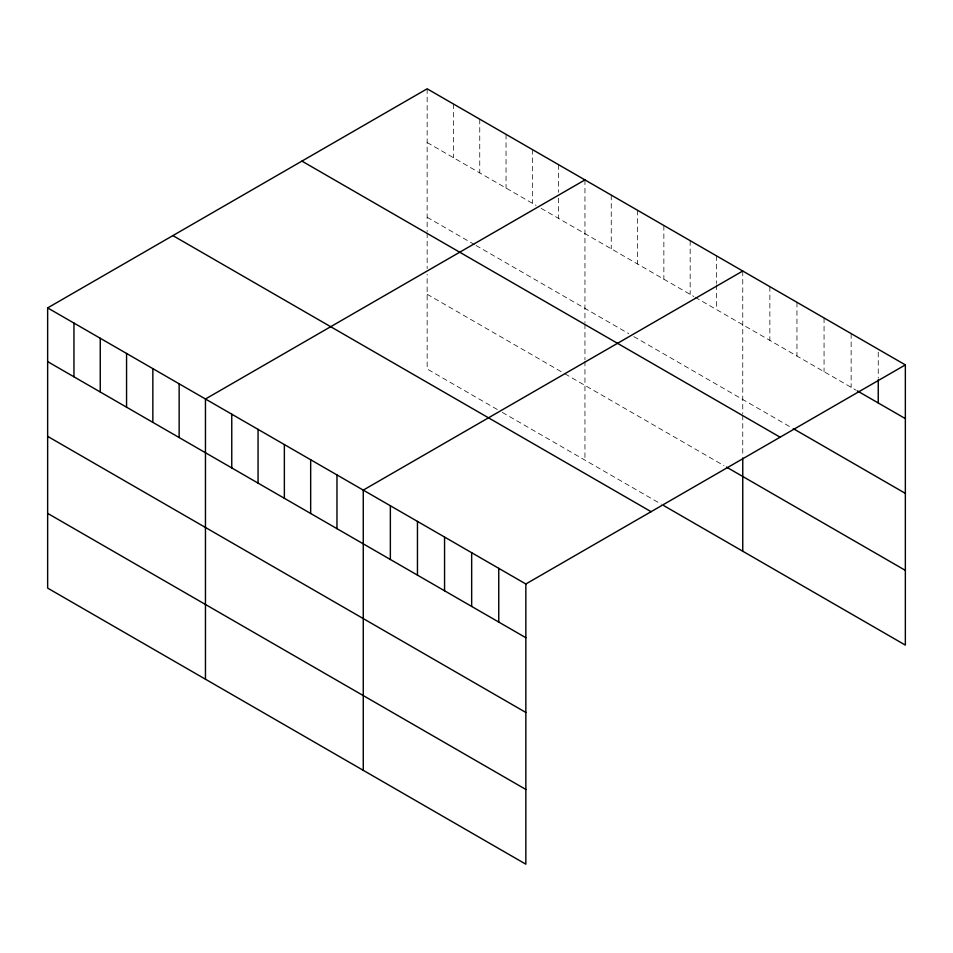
<?xml version="1.0" encoding="UTF-8"?>
<svg xmlns="http://www.w3.org/2000/svg" width="953" height="953" viewBox="0 0 953 953"><rect width="100%" height="100%" fill="white"/><g stroke="black" fill="none" stroke-linecap="round" stroke-linejoin="round"><path stroke-width="0.71" stroke-dasharray="4.76 3.57" d="M427.147 142.521L536.11 205.431M541.113 208.326L693.915 296.538M695.166 297.265L856.08 390.17M427.147 217.26L474.737 244.742M475.988 245.469L628.789 333.681M633.793 336.576L792.026 427.933M427.147 294.263L563.664 373.088M564.915 373.814L723.97 465.636M497.287 409.504L427.147 369.014L427.147 274.309M502.291 412.399L661.346 504.232M878.249 352.145L878.249 378.281M851.148 333.598L851.148 387.323M824.059 317.957L824.059 371.682M796.958 302.315L796.958 356.029M769.857 286.662L769.857 340.388M742.756 271.021L742.756 413.745M742.756 415.163L742.756 456.523M716.453 255.833L716.453 283.422M716.453 284.876L716.453 309.558M690.163 240.656L690.163 294.37M663.86 225.468L663.86 279.181M637.557 210.279L637.557 264.005M611.254 195.103L611.254 248.816M584.951 179.914L584.951 322.638M584.951 324.056L584.951 359.71M584.951 361.139L584.951 460.12M558.649 164.726L558.649 192.315M558.649 198.117L558.649 218.451M532.346 149.538L532.346 203.263M506.043 134.361L506.043 188.075M479.752 119.173L479.752 172.898M453.449 103.984L453.449 157.71M427.147 88.808L427.147 231.519M427.147 232.949L427.147 268.603"/><path stroke-width="1.43" d="M47.65 307.902L525.853 583.986L525.853 864.192L47.65 588.108L47.65 307.902L427.147 88.808L905.35 364.892L905.35 645.098L663.86 505.674M584.951 179.914L205.455 399.009L205.455 679.215M742.756 271.021L363.26 490.116L363.26 770.322M525.853 583.986L905.35 364.892M857.307 390.873L905.35 418.617M793.265 428.636L905.35 493.356M301.91 161.105L780.114 437.189M726.484 467.089L905.35 570.359M172.886 235.594L651.09 511.69M47.65 361.628L525.853 637.712M47.65 436.367L525.853 712.451M47.65 513.369L525.853 789.453M878.249 379.735L878.249 402.964M742.756 457.952L742.756 551.227M498.753 568.345L498.753 622.071M471.664 552.704L471.664 606.418M444.563 537.051L444.563 590.777M417.462 521.41L417.462 575.135M390.361 505.769L390.361 559.482M336.969 474.939L336.969 528.653M310.666 459.751L310.666 513.476M284.363 444.563L284.363 498.288M258.06 429.386L258.06 483.1M231.758 414.198L231.758 467.911M179.152 383.821L179.152 437.546M152.849 368.644L152.849 422.358M126.558 353.456L126.558 407.181M100.256 338.267L100.256 391.993M73.953 323.091L73.953 376.804"/></g></svg>
